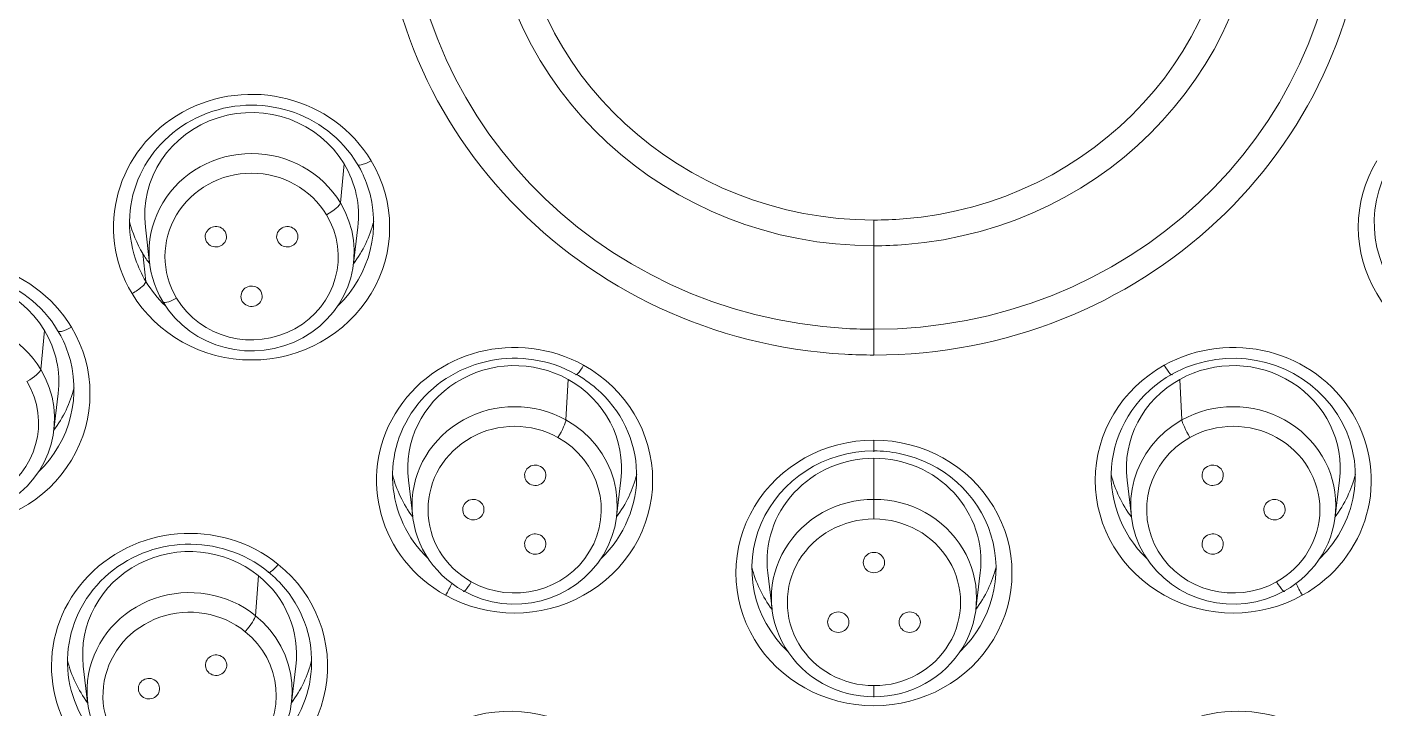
# Model space of a CAD drawing. Extents: x 19821 to 22981, y -91 to 2224.
# Drawn here: x 20729.02 to 20754.33, y 1197.56 to 1210.34 of the extents above; entities that cross this region are included whole.
import ezdxf

# ---------------------------------------------------------------- set-up
doc = ezdxf.new("R2010")
doc.units = 0
doc.header["$LTSCALE"] = 10
doc.header["$MEASUREMENT"] = 0
doc.layers.add('1', color=7, linetype='CONTINUOUS')

msp = doc.modelspace()

# ---------------------------------------------------------------- linework, layer by layer
at = {"layer": '1', "color": 7, "linetype": 'Continuous', "lineweight": 13}
for p, q in [((20734.98, 1207.771), (20734.909, 1207.04)), ((20744.931, 1206.236), (20744.931, 1206.719)), ((20731.254, 1205.568), (20731.197, 1206.09)), ((20744.931, 1206.236), (20744.931, 1204.668)), ((20729.35, 1204.647), (20729.28, 1203.916)), ((20744.931, 1204.185), (20744.931, 1204.668)), ((20739.186, 1203.728), (20739.145, 1202.968)), ((20750.676, 1203.728), (20750.717, 1202.968)), ((20744.931, 1202.372), (20744.931, 1202.589)), ((20744.931, 1202.248), (20744.931, 1201.478)), ((20744.931, 1201.478), (20744.931, 1201.11)), ((20733.367, 1200.046), (20733.314, 1199.294)), ((20744.931, 1197.763), (20744.931, 1197.981))]:
    msp.add_line(p, q, dxfattribs=at)
at = {"layer": '1', "color": 7, "linetype": 'Continuous', "lineweight": 18}
for p, q in [((20731.244, 1206.586), (20731.325, 1205.903)), ((20735.154, 1205.903), (20735.236, 1206.586)), ((20729.525, 1202.779), (20729.607, 1203.462)), ((20736.185, 1201.836), (20736.266, 1201.153)), ((20740.096, 1201.153), (20740.177, 1201.836)), ((20749.685, 1201.836), (20749.766, 1201.153)), ((20753.596, 1201.153), (20753.677, 1201.836)), ((20742.935, 1200.097), (20743.016, 1199.414)), ((20746.846, 1199.414), (20746.927, 1200.097)), ((20730.079, 1198.347), (20730.16, 1197.664)), ((20733.99, 1197.664), (20734.071, 1198.347))]:
    msp.add_line(p, q, dxfattribs=at)
for centre, major_axis, start_param, end_param in [((20744.931, 1212.247), (-60.5, 0), 4.72417, 7.004197), ((20744.931, 1212.247), (-60.5, 0), 2.420581, 4.712389), ((20744.931, 1212.384), (-59.925, 0), 4.712389, 7.853982), ((20744.931, 1212.384), (60, 0), 1.582577, 4.712389), ((20744.931, 1212.384), (60, 0), 4.72417, 7.853982), ((20744.931, 1212.384), (-59.925, 0), 1.570796, 4.712389), ((20733.24, 1206.67), (2.293, 0), 0.523599, 3.45734), ((20733.24, 1206.805), (-2.009, 0), 3.665191, 6.39715), ((20733.24, 1206.114), (-1.927, 0), 3.665191, 6.806784), ((20733.24, 1206.805), (-2.009, 0), 3.027595, 3.665191), ((20733.24, 1206.67), (2.293, 0), 0.315747, 0.523599), ((20756.622, 1206.67), (2.293, 0), 2.617994, 3.928093), ((20733.24, 1206.67), (2.293, 0), 5.496717, 6.598932), ((20733.24, 1206.114), (-1.927, 0), 0.523599, 3.665191), ((20733.24, 1207.223), (2.359, 0), 3.377883, 3.665191), ((20733.24, 1207.223), (2.359, 0), 5.65917, 6.046862), ((20733.24, 1207.223), (2.359, 0), 3.665191, 3.765575), ((20727.611, 1203.546), (2.293, 0), 0.523599, 3.45734), ((20733.24, 1206.67), (2.293, 0), 3.45734, 3.665191), ((20727.611, 1203.681), (-2.009, 0), 3.665191, 6.39715), ((20733.24, 1206.67), (2.293, 0), 3.665191, 3.928082), ((20727.611, 1202.99), (-1.927, 0), 3.665191, 6.806784), ((20727.611, 1203.681), (-2.009, 0), 3.027595, 3.665191), ((20727.611, 1203.546), (2.293, 0), 0.315747, 0.523599), ((20738.181, 1201.92), (2.293, 0), 1.047198, 3.92804), ((20751.681, 1201.92), (2.293, 0), 5.496724, 8.169729), ((20727.611, 1203.546), (2.293, 0), 5.496717, 6.598932), ((20738.181, 1202.056), (-2.009, 0), 4.18879, 6.397133), ((20751.681, 1202.056), (-2.009, 0), 3.027645, 5.235988), ((20727.611, 1202.99), (-1.927, 0), 0.523599, 3.665191), ((20738.181, 1201.92), (2.293, 0), 0.839346, 1.047198), ((20751.681, 1201.92), (2.293, 0), 2.094395, 3.928029), ((20751.681, 1201.92), (2.293, 0), 1.886543, 2.094395), ((20727.611, 1204.099), (2.359, 0), 5.65917, 6.046862), ((20738.181, 1202.056), (-2.009, 0), 3.027579, 4.18879), ((20738.181, 1201.92), (2.293, 0), 5.496734, 7.122531), ((20751.681, 1202.056), (-2.009, 0), 5.235988, 6.397199), ((20738.181, 1201.364), (-1.927, 0), 4.18879, 7.330383), ((20751.681, 1201.364), (-1.927, 0), 2.094395, 5.235988), ((20738.181, 1201.364), (-1.927, 0), 1.047198, 4.18879), ((20751.681, 1201.364), (-1.927, 0), 5.235988, 8.37758), ((20744.931, 1200.182), (2.293, 0), 1.570796, 3.928057), ((20744.931, 1200.182), (2.293, 0), 1.362944, 1.570796), ((20744.931, 1200.182), (2.293, 0), 5.496706, 7.64613), ((20744.931, 1200.317), (-2.009, 0), 4.712389, 6.397117), ((20744.931, 1200.317), (-2.009, 0), 3.027661, 4.712389), ((20738.181, 1202.473), (2.359, 0), 3.377867, 3.765559), ((20738.181, 1202.473), (2.359, 0), 5.659252, 6.046846), ((20751.681, 1202.473), (2.359, 0), 3.377932, 3.765526), ((20751.681, 1202.473), (2.359, 0), 5.659219, 6.046911), ((20744.931, 1199.625), (-1.927, 0), 4.712389, 7.853982), ((20744.931, 1199.625), (-1.927, 0), 1.570796, 4.712389), ((20732.075, 1198.431), (2.293, 0), 0.872665, 3.806405), ((20732.075, 1198.567), (-2.009, 0), 4.014257, 6.397106), ((20732.075, 1198.567), (-2.009, 0), 3.027601, 4.014257), ((20732.075, 1198.431), (2.293, 0), 0.664813, 0.872665), ((20744.931, 1200.735), (2.359, 0), 3.37785, 3.765543), ((20744.931, 1200.735), (2.359, 0), 5.659236, 6.046928), ((20732.075, 1197.875), (-1.927, 0), 4.014257, 7.15585), ((20732.075, 1198.431), (2.293, 0), 5.496713, 6.947998), ((20732.075, 1197.875), (-1.927, 0), 0.872665, 4.014257), ((20732.075, 1198.985), (2.359, 0), 3.377839, 3.765532), ((20732.075, 1198.985), (2.359, 0), 5.659176, 6.046868)]:
    msp.add_ellipse(centre, major_axis=major_axis, ratio=0.961262, start_param=start_param, end_param=end_param, dxfattribs=at)
at = {"layer": '1', "color": 7, "linetype": 'Continuous', "lineweight": 13}
for centre, major_axis, ratio, start_param, end_param in [((20744.931, 1212.247), (59.425, 0), 0.961262, 1.570796, 4.70194), ((20744.931, 1212.247), (-59.425, 0), 0.961262, 1.570796, 4.70194), ((20744.931, 1212.247), (57.948, 0), 0.961262, 1.579187, 4.712389), ((20744.931, 1212.247), (-57.948, 0), 0.961262, 1.579187, 4.712389), ((20744.931, 1212.291), (57.403, 0), 0.961262, 1.579486, 4.712389), ((20744.931, 1212.291), (57.403, 0), 0.961262, 4.721079, 7.853982), ((20744.931, 1213.073), (9.246, 0), 0.961262, 1.570796, 4.652974), ((20744.931, 1213.073), (9.246, 0), 0.961262, 4.712389, 7.794567), ((20744.931, 1213.09), (8.761, 0), 0.961262, 1.570796, 4.652974), ((20744.931, 1213.09), (8.761, 0), 0.961262, 4.712389, 7.794567), ((20744.931, 1213.195), (-7.239, 0), 0.961262, 4.79411, 7.853982), ((20744.931, 1213.195), (-7.239, 0), 0.961262, 1.652517, 4.712389), ((20744.931, 1213.211), (-6.754, 0), 0.961262, 4.79411, 7.853982), ((20744.931, 1213.211), (-6.754, 0), 0.961262, 1.652517, 4.712389), ((20733.24, 1206.585), (2.593, 0), 0.961262, 0.523599, 3.665191), ((20733.24, 1206.585), (2.593, 0), 0.961262, 3.665191, 6.806784), ((20733.24, 1206.034), (-1.627, 0), 0.961262, 3.665191, 6.806784), ((20735.485, 1207.914), (0.257, 0.154), 0.238709, 2.966593, 4.569987), ((20756.622, 1206.585), (2.593, 0), 0.961262, 2.617994, 5.759587), ((20734.649, 1206.899), (0.257, 0.154), 0.238709, 4.569987, 6.108186), ((20733.24, 1206.034), (-1.627, 0), 0.961262, 0.523599, 3.665191), ((20744.931, 1213.211), (-6.754, 0), 0.961262, 1.570796, 1.652517), ((20727.611, 1203.461), (2.593, 0), 0.961262, 0.523599, 3.665191), ((20744.931, 1213.195), (-7.239, 0), 0.961262, 1.570796, 1.652517), ((20730.994, 1205.421), (-0.257, -0.154), 0.238709, 1.428394, 3.031788), ((20731.83, 1205.334), (-0.257, -0.154), 0.238709, 6.17338, 7.711579), ((20727.611, 1203.461), (2.593, 0), 0.961262, 3.665191, 6.806784), ((20729.856, 1204.79), (-0.257, -0.154), 0.238709, 6.108186, 7.711579), ((20738.181, 1201.835), (2.593, 0), 0.961262, 1.047198, 4.18879), ((20744.931, 1213.09), (8.761, 0), 0.961262, 4.652974, 4.712389), ((20751.681, 1201.835), (2.593, 0), 0.961262, 5.235988, 8.37758), ((20744.931, 1213.073), (9.246, 0), 0.961262, 4.652974, 4.712389), ((20729.02, 1203.774), (0.257, 0.154), 0.238709, 4.569987, 6.108186), ((20738.181, 1201.835), (2.593, 0), 0.961262, 4.18879, 7.330383), ((20739.478, 1204.076), (-0.146, -0.262), 0.137819, 6.007183, 7.610576), ((20751.681, 1201.835), (2.593, 0), 0.961262, 2.094395, 5.235988), ((20750.384, 1204.076), (-0.146, 0.262), 0.137819, 1.814201, 3.417595), ((20727.611, 1202.91), (-1.627, 0), 0.961262, 0.523599, 3.665191), ((20738.181, 1201.284), (-1.627, 0), 0.961262, 4.18879, 7.330383), ((20738.995, 1202.721), (0.146, 0.262), 0.137819, 4.468984, 6.007183), ((20750.867, 1202.721), (-0.146, 0.262), 0.137819, 0.276002, 1.814201), ((20751.681, 1201.284), (-1.627, 0), 0.961262, 2.094395, 5.235988), ((20738.181, 1201.284), (-1.627, 0), 0.961262, 1.047198, 4.18879), ((20744.931, 1200.096), (2.593, 0), 0.961262, 1.570796, 4.712389), ((20744.931, 1200.096), (2.593, 0), 0.961262, 4.712389, 7.853982), ((20751.681, 1201.284), (-1.627, 0), 0.961262, 5.235988, 8.37758), ((20732.075, 1198.346), (2.593, 0), 0.961262, 0.872665, 4.014257), ((20744.931, 1199.545), (-1.627, 0), 0.961262, 4.712389, 7.853982), ((20744.931, 1199.545), (-1.627, 0), 0.961262, 1.570796, 4.712389), ((20732.075, 1198.346), (2.593, 0), 0.961262, 4.014257, 7.15585), ((20733.742, 1200.338), (0.188, 0.234), 0.177176, 2.89277, 4.496163), ((20736.884, 1199.759), (0.146, 0.262), 0.137819, 4.468984, 5.351977), ((20737.367, 1200.012), (-0.146, -0.262), 0.137819, 6.072377, 7.610576), ((20752.495, 1200.012), (0.146, -0.262), 0.137819, 4.955794, 6.493993), ((20752.978, 1199.759), (0.146, -0.262), 0.137819, 4.072801, 4.955794), ((20732.075, 1197.795), (-1.627, 0), 0.961262, 4.014257, 7.15585), ((20733.121, 1199.076), (0.188, 0.234), 0.177176, 4.496163, 6.034362), ((20732.075, 1197.795), (-1.627, 0), 0.961262, 0.872665, 4.014257), ((20738.091, 1195.008), (2.593, 0), 0.961262, 1.22173, 4.363323), ((20751.771, 1195.008), (2.593, 0), 0.961262, 5.061455, 8.203047)]:
    msp.add_ellipse(centre, major_axis=major_axis, ratio=ratio, start_param=start_param, end_param=end_param, dxfattribs=at)
at = {"layer": '1', "color": 7, "linetype": 'Continuous', "lineweight": 18}
for points in [[(20732.742, 1206.502), (20732.715, 1206.54), (20732.655, 1206.594), (20732.522, 1206.606), (20732.413, 1206.546), (20732.356, 1206.429), (20732.374, 1206.352), (20732.395, 1206.31)], [(20734.084, 1206.502), (20734.058, 1206.54), (20733.997, 1206.594), (20733.865, 1206.606), (20733.755, 1206.546), (20733.698, 1206.429), (20733.716, 1206.352), (20733.738, 1206.31)], [(20732.395, 1206.31), (20732.422, 1206.272), (20732.482, 1206.218), (20732.615, 1206.206), (20732.724, 1206.266), (20732.781, 1206.383), (20732.763, 1206.461), (20732.742, 1206.502)], [(20733.738, 1206.31), (20733.764, 1206.272), (20733.824, 1206.218), (20733.957, 1206.206), (20734.067, 1206.266), (20734.123, 1206.383), (20734.105, 1206.461), (20734.084, 1206.502)], [(20733.413, 1205.385), (20733.386, 1205.423), (20733.326, 1205.476), (20733.194, 1205.489), (20733.084, 1205.428), (20733.027, 1205.311), (20733.045, 1205.234), (20733.066, 1205.193)], [(20733.066, 1205.193), (20733.093, 1205.154), (20733.153, 1205.101), (20733.286, 1205.089), (20733.396, 1205.149), (20733.452, 1205.266), (20733.434, 1205.343), (20733.413, 1205.385)], [(20738.669, 1202.095), (20738.626, 1202.116), (20738.546, 1202.133), (20738.425, 1202.08), (20738.361, 1201.975), (20738.373, 1201.846), (20738.428, 1201.788), (20738.469, 1201.762)], [(20738.469, 1201.762), (20738.511, 1201.742), (20738.591, 1201.725), (20738.712, 1201.778), (20738.776, 1201.883), (20738.764, 1202.011), (20738.709, 1202.07), (20738.669, 1202.095)], [(20751.194, 1202.095), (20751.154, 1202.07), (20751.098, 1202.012), (20751.085, 1201.885), (20751.148, 1201.779), (20751.27, 1201.725), (20751.35, 1201.742), (20751.394, 1201.762)], [(20751.394, 1201.762), (20751.433, 1201.788), (20751.489, 1201.846), (20751.502, 1201.973), (20751.439, 1202.079), (20751.317, 1202.133), (20751.237, 1202.116), (20751.194, 1202.095)], [(20737.506, 1201.45), (20737.463, 1201.471), (20737.383, 1201.488), (20737.262, 1201.435), (20737.198, 1201.33), (20737.21, 1201.201), (20737.266, 1201.143), (20737.306, 1201.117)], [(20737.306, 1201.117), (20737.349, 1201.097), (20737.429, 1201.08), (20737.55, 1201.133), (20737.614, 1201.238), (20737.602, 1201.366), (20737.546, 1201.424), (20737.506, 1201.45)], [(20752.356, 1201.45), (20752.316, 1201.425), (20752.261, 1201.367), (20752.248, 1201.239), (20752.311, 1201.134), (20752.432, 1201.079), (20752.513, 1201.097), (20752.556, 1201.117)], [(20752.556, 1201.117), (20752.596, 1201.143), (20752.651, 1201.2), (20752.664, 1201.328), (20752.601, 1201.434), (20752.48, 1201.488), (20752.399, 1201.471), (20752.356, 1201.45)], [(20738.669, 1200.805), (20738.626, 1200.825), (20738.546, 1200.843), (20738.425, 1200.79), (20738.361, 1200.685), (20738.373, 1200.556), (20738.428, 1200.498), (20738.469, 1200.472)], [(20738.469, 1200.472), (20738.511, 1200.452), (20738.591, 1200.434), (20738.712, 1200.488), (20738.776, 1200.592), (20738.764, 1200.721), (20738.709, 1200.779), (20738.669, 1200.805)], [(20751.194, 1200.805), (20751.154, 1200.78), (20751.098, 1200.722), (20751.085, 1200.594), (20751.148, 1200.489), (20751.27, 1200.434), (20751.35, 1200.452), (20751.394, 1200.472)], [(20751.394, 1200.472), (20751.433, 1200.498), (20751.489, 1200.555), (20751.502, 1200.683), (20751.439, 1200.788), (20751.317, 1200.843), (20751.237, 1200.825), (20751.194, 1200.805)], [(20744.931, 1200.482), (20744.883, 1200.479), (20744.805, 1200.456), (20744.728, 1200.352), (20744.727, 1200.23), (20744.804, 1200.125), (20744.883, 1200.101), (20744.931, 1200.098)], [(20744.931, 1200.098), (20744.979, 1200.101), (20745.057, 1200.124), (20745.134, 1200.229), (20745.135, 1200.35), (20745.058, 1200.456), (20744.979, 1200.479), (20744.931, 1200.482)], [(20744.26, 1199.365), (20744.212, 1199.362), (20744.134, 1199.339), (20744.057, 1199.234), (20744.056, 1199.113), (20744.133, 1199.007), (20744.212, 1198.984), (20744.26, 1198.98)], [(20744.26, 1198.98), (20744.308, 1198.983), (20744.386, 1199.007), (20744.463, 1199.111), (20744.464, 1199.232), (20744.387, 1199.338), (20744.308, 1199.362), (20744.26, 1199.365)], [(20745.602, 1199.365), (20745.554, 1199.362), (20745.476, 1199.339), (20745.399, 1199.234), (20745.398, 1199.113), (20745.475, 1199.007), (20745.554, 1198.984), (20745.602, 1198.98)], [(20745.602, 1198.98), (20745.65, 1198.983), (20745.728, 1199.007), (20745.805, 1199.111), (20745.806, 1199.232), (20745.729, 1199.338), (20745.65, 1199.362), (20745.602, 1199.365)], [(20732.702, 1198.513), (20732.663, 1198.54), (20732.588, 1198.57), (20732.459, 1198.538), (20732.377, 1198.446), (20732.366, 1198.317), (20732.41, 1198.25), (20732.445, 1198.218)], [(20732.445, 1198.218), (20732.483, 1198.191), (20732.559, 1198.161), (20732.688, 1198.193), (20732.77, 1198.285), (20732.781, 1198.414), (20732.737, 1198.481), (20732.702, 1198.513)], [(20731.441, 1198.071), (20731.402, 1198.099), (20731.327, 1198.129), (20731.198, 1198.097), (20731.116, 1198.004), (20731.104, 1197.876), (20731.149, 1197.809), (20731.183, 1197.777)], [(20731.183, 1197.777), (20731.222, 1197.75), (20731.297, 1197.719), (20731.427, 1197.751), (20731.508, 1197.844), (20731.52, 1197.973), (20731.475, 1198.039), (20731.441, 1198.071)]]:
    msp.add_open_spline(points, degree=3, dxfattribs=at)

doc.saveas('drawing.dxf')
